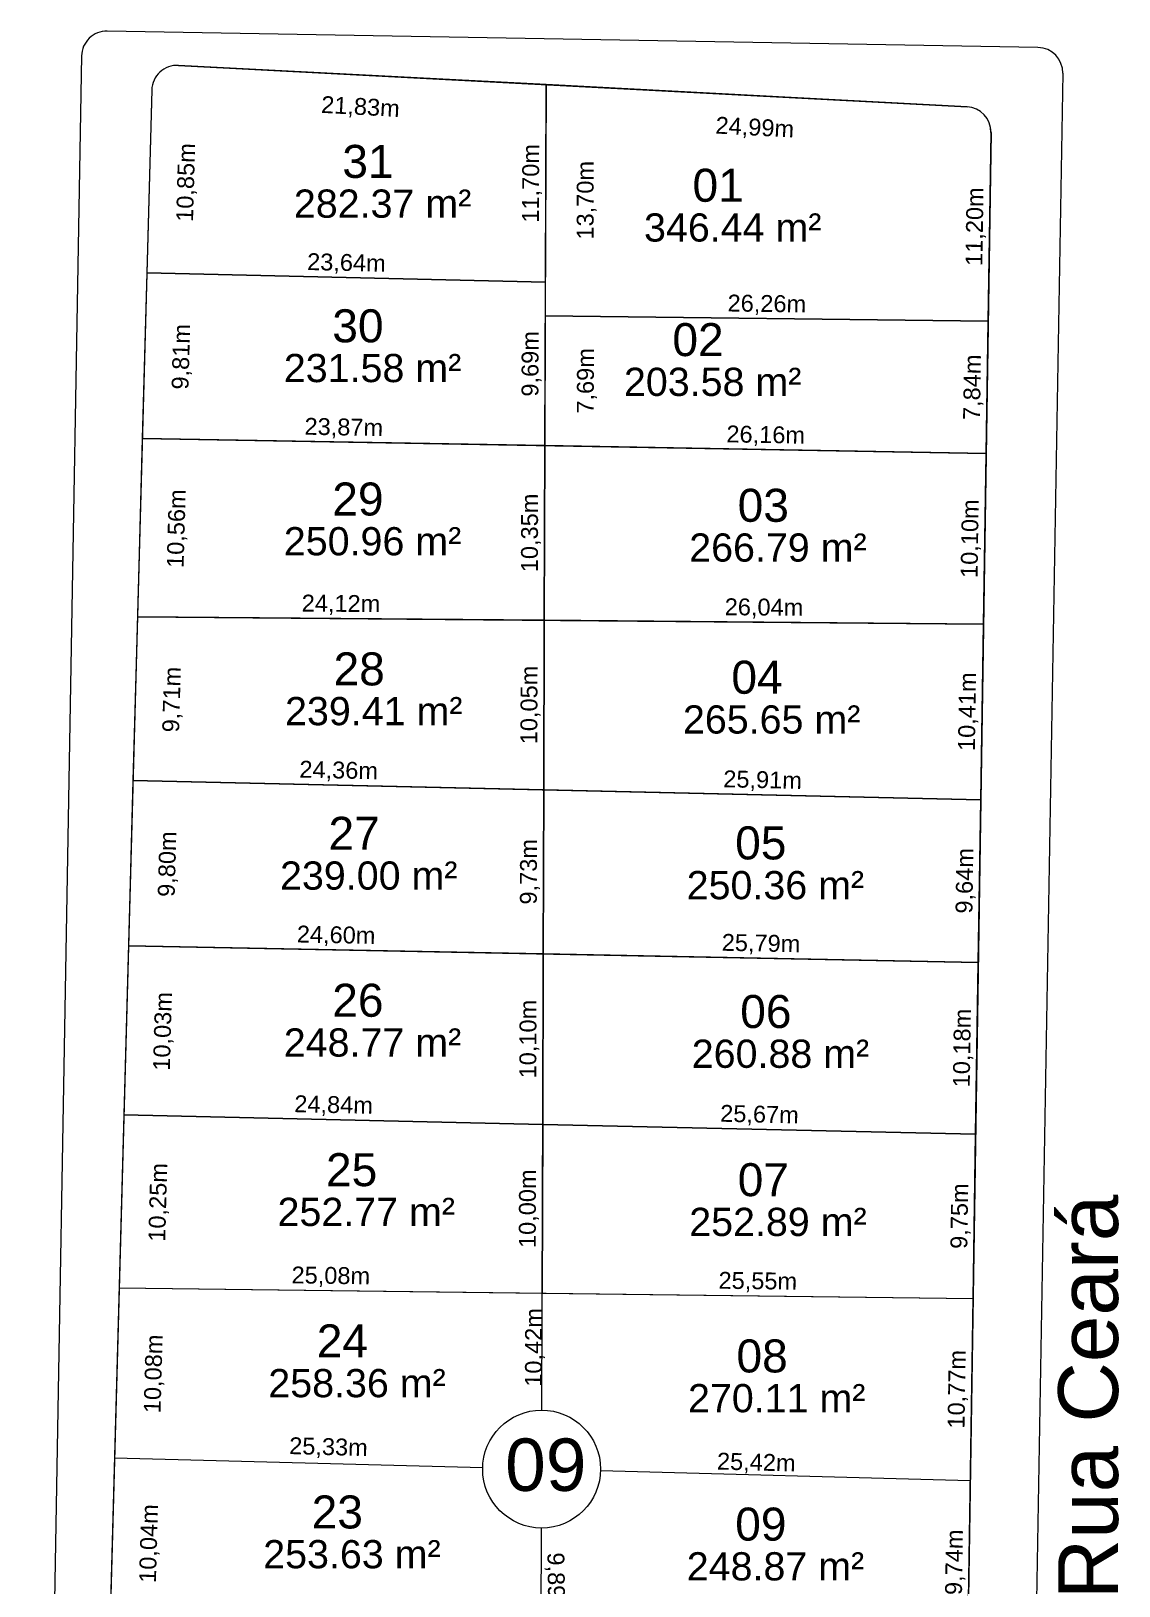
# Model space of a CAD drawing. Header units: metres. Extents: x 3808 to 8215, y 2374 to 6187.
# Drawn here: x 5277.3 to 5341.8, y 4499.9 to 4592.1 of the extents above; entities that cross this region are included whole.
import ezdxf

# ---------------------------------------------------------------- set-up
doc = ezdxf.new("R2010")
doc.units = ezdxf.units.M
for name, color, linetype in [('Areas Lotes', 1, 'Continuous'), ('Calçada', 8, 'Continuous'), ('COTAS', 7, 'Continuous'), ('Lote', 7, 'Continuous'), ('Nome das Ruas', 7, 'Continuous'), ('Nº Lote', 7, 'Continuous'), ('Nº. quadra', 7, 'Continuous'), ('quadras', 7, 'Continuous')]:
    doc.layers.add(name, color=color, linetype=linetype)
doc.styles.add('Arial', font='arial.ttf')
doc.dimstyles.new('Copy(2) of ISO-25', dxfattribs={"dimtxt": 1, "dimasz": 2.5, "dimexe": 1.25, "dimexo": 0.625, "dimgap": 0.2, "dimtad": 1, "dimtoh": 1, "dimlfac": 1, "dimzin": 1, "dimtxsty": 'Arial', "dimblk": 'NONE', "dimcen": 0, "dimse1": 1, "dimse2": 1, "dimsd1": 1, "dimsd2": 1, "dimclrt": 256, "dimaunit": 1, "dimadec": 3, "dimazin": 0, "dimtfac": 1, "dimtmove": 0, "dimatfit": 3, "dimldrblk": 'NONE', "dimfxl": 1, "dimtolj": 1, "dimtzin": 0, "dimarcsym": 0})

# ---------------------------------------------------------------- blocks, each defined once
blk = doc.blocks.new('*D6489')
at = {"layer": 'Defpoints', "color": 0, "linetype": 'Continuous', "transparency": 16777216}
for p in [(5306.792, 4506.839), (5307.566, 4506.852), (5307.534, 4496.961)]:
    blk.add_point(p, dxfattribs=at)
at = {"layer": 'COTAS', "linetype": 'Continuous', "lineweight": 5, "transparency": 16777216, "insert": (5308.345, 4499.969), "char_height": 1, "attachment_point": 5, "rotation": 270.92215, "style": 'Arial'}
blk.add_mtext('\\A1;9,89m', dxfattribs=at)
blk = doc.blocks.new('_None')
blk = doc.blocks.new('*D6490')
at = {"layer": 'Defpoints', "color": 0, "linetype": 'Continuous', "transparency": 16777216}
for p in [(5307.599, 4517.276), (5307.566, 4506.852), (5307.955, 4506.851)]:
    blk.add_point(p, dxfattribs=at)
at = {"layer": 'COTAS', "linetype": 'Continuous', "lineweight": 5, "transparency": 16777216, "insert": (5307.177, 4514.058), "char_height": 1, "attachment_point": 5, "rotation": 89.81848, "style": 'Arial'}
blk.add_mtext('\\A1;10,42m', dxfattribs=at)
blk = doc.blocks.new('*D6491')
at = {"layer": 'Defpoints', "color": 0, "linetype": 'Continuous', "transparency": 16777216}
for p in [(5307.63, 4527.279), (5307.63, 4527.279), (5307.599, 4517.276)]:
    blk.add_point(p, dxfattribs=at)
at = {"layer": 'COTAS', "linetype": 'Continuous', "lineweight": 5, "transparency": 16777216, "insert": (5306.814, 4522.28), "char_height": 1, "attachment_point": 5, "rotation": 89.81848, "style": 'Arial'}
blk.add_mtext('\\A1;10,00m', dxfattribs=at)
blk = doc.blocks.new('*D6492')
at = {"layer": 'Defpoints', "color": 0, "linetype": 'Continuous', "transparency": 16777216}
for p in [(5307.662, 4537.381), (5307.662, 4537.381), (5307.63, 4527.279)]:
    blk.add_point(p, dxfattribs=at)
at = {"layer": 'COTAS', "linetype": 'Continuous', "lineweight": 5, "transparency": 16777216, "insert": (5306.846, 4532.332), "char_height": 1, "attachment_point": 5, "rotation": 89.81848, "style": 'Arial'}
blk.add_mtext('\\A1;10,10m', dxfattribs=at)
blk = doc.blocks.new('*D6493')
at = {"layer": 'Defpoints', "color": 0, "linetype": 'Continuous', "transparency": 16777216}
for p in [(5307.693, 4547.106), (5307.693, 4547.106), (5307.662, 4537.381)]:
    blk.add_point(p, dxfattribs=at)
at = {"layer": 'COTAS', "linetype": 'Continuous', "lineweight": 5, "transparency": 16777216, "insert": (5306.877, 4542.246), "char_height": 1, "attachment_point": 5, "rotation": 89.81848, "style": 'Arial'}
blk.add_mtext('\\A1;9,73m', dxfattribs=at)
blk = doc.blocks.new('*D6494')
at = {"layer": 'Defpoints', "color": 0, "linetype": 'Continuous', "transparency": 16777216}
for p in [(5307.725, 4557.153), (5307.725, 4557.153), (5307.693, 4547.106)]:
    blk.add_point(p, dxfattribs=at)
at = {"layer": 'COTAS', "linetype": 'Continuous', "lineweight": 5, "transparency": 16777216, "insert": (5306.908, 4552.132), "char_height": 1, "attachment_point": 5, "rotation": 89.81848, "style": 'Arial'}
blk.add_mtext('\\A1;10,05m', dxfattribs=at)
blk = doc.blocks.new('*D6495')
at = {"layer": 'Defpoints', "color": 0, "linetype": 'Continuous', "transparency": 16777216}
for p in [(5307.758, 4567.498), (5307.758, 4567.498), (5307.725, 4557.153)]:
    blk.add_point(p, dxfattribs=at)
at = {"layer": 'COTAS', "linetype": 'Continuous', "lineweight": 5, "transparency": 16777216, "insert": (5306.941, 4562.328), "char_height": 1, "attachment_point": 5, "rotation": 89.81848, "style": 'Arial'}
blk.add_mtext('\\A1;10,35m', dxfattribs=at)
blk = doc.blocks.new('*D6496')
at = {"layer": 'Defpoints', "color": 0, "linetype": 'Continuous', "transparency": 16777216}
for p in [(5307.789, 4577.191), (5307.789, 4577.191), (5307.758, 4567.498)]:
    blk.add_point(p, dxfattribs=at)
at = {"layer": 'COTAS', "linetype": 'Continuous', "lineweight": 5, "transparency": 16777216, "insert": (5306.972, 4572.347), "char_height": 1, "attachment_point": 5, "rotation": 89.81848, "style": 'Arial'}
blk.add_mtext('\\A1;9,69m', dxfattribs=at)
blk = doc.blocks.new('*D6497')
at = {"layer": 'Defpoints', "color": 0, "linetype": 'Continuous', "transparency": 16777216}
for p in [(5307.826, 4588.891), (5307.826, 4588.891), (5307.789, 4577.191)]:
    blk.add_point(p, dxfattribs=at)
at = {"layer": 'COTAS', "linetype": 'Continuous', "lineweight": 5, "transparency": 16777216, "insert": (5307.006, 4583.044), "char_height": 1, "attachment_point": 5, "rotation": 89.81848, "style": 'Arial'}
blk.add_mtext('\\A1;11,70m', dxfattribs=at)
blk = doc.blocks.new('*D6498')
at = {"layer": 'Defpoints', "color": 0, "linetype": 'Continuous', "transparency": 16777216}
for p in [(5307.782, 4575.191), (5307.758, 4567.498), (5311.041, 4567.488)]:
    blk.add_point(p, dxfattribs=at)
at = {"layer": 'COTAS', "linetype": 'Continuous', "lineweight": 5, "transparency": 16777216, "insert": (5310.253, 4571.337), "char_height": 1, "attachment_point": 5, "rotation": 89.81848, "style": 'Arial'}
blk.add_mtext('\\A1;7,69m', dxfattribs=at)
blk = doc.blocks.new('*D6499')
at = {"layer": 'Defpoints', "color": 0, "linetype": 'Continuous', "transparency": 16777216}
for p in [(5307.782, 4588.893), (5311.041, 4588.893), (5307.782, 4575.191)]:
    blk.add_point(p, dxfattribs=at)
at = {"layer": 'COTAS', "linetype": 'Continuous', "lineweight": 5, "transparency": 16777216, "insert": (5310.24, 4582.042), "char_height": 1, "attachment_point": 5, "rotation": 90, "style": 'Arial'}
blk.add_mtext('\\A1;13,70m', dxfattribs=at)
blk = doc.blocks.new('*D6505')
at = {"layer": 'Defpoints', "color": 0, "linetype": 'Continuous', "transparency": 16777216}
for p in [(5282.241, 4507.518), (5285.289, 4507.435), (5281.968, 4497.48)]:
    blk.add_point(p, dxfattribs=at)
at = {"layer": 'COTAS', "linetype": 'Continuous', "lineweight": 5, "transparency": 16777216, "insert": (5284.352, 4502.438), "char_height": 1, "attachment_point": 5, "rotation": 88.4374, "style": 'Arial'}
blk.add_mtext('\\A1;10,04m', dxfattribs=at)
blk = doc.blocks.new('*D6506')
at = {"layer": 'Defpoints', "color": 0, "linetype": 'Continuous', "transparency": 16777216}
for p in [(5282.516, 4517.591), (5285.564, 4517.507), (5282.241, 4507.518)]:
    blk.add_point(p, dxfattribs=at)
at = {"layer": 'COTAS', "linetype": 'Continuous', "lineweight": 5, "transparency": 16777216, "insert": (5284.626, 4512.493), "char_height": 1, "attachment_point": 5, "rotation": 88.4374, "style": 'Arial'}
blk.add_mtext('\\A1;10,08m', dxfattribs=at)
blk = doc.blocks.new('*D6507')
at = {"layer": 'Defpoints', "color": 0, "linetype": 'Continuous', "transparency": 16777216}
for p in [(5282.796, 4527.837), (5285.843, 4527.754), (5282.516, 4517.591)]:
    blk.add_point(p, dxfattribs=at)
at = {"layer": 'COTAS', "linetype": 'Continuous', "lineweight": 5, "transparency": 16777216, "insert": (5284.903, 4522.653), "char_height": 1, "attachment_point": 5, "rotation": 88.4374, "style": 'Arial'}
blk.add_mtext('\\A1;10,25m', dxfattribs=at)
blk = doc.blocks.new('*D6508')
at = {"layer": 'Defpoints', "color": 0, "linetype": 'Continuous', "transparency": 16777216}
for p in [(5283.069, 4537.861), (5286.117, 4537.778), (5282.796, 4527.837)]:
    blk.add_point(p, dxfattribs=at)
at = {"layer": 'COTAS', "linetype": 'Continuous', "lineweight": 5, "transparency": 16777216, "insert": (5285.179, 4532.788), "char_height": 1, "attachment_point": 5, "rotation": 88.4374, "style": 'Arial'}
blk.add_mtext('\\A1;10,03m', dxfattribs=at)
blk = doc.blocks.new('*D6509')
at = {"layer": 'Defpoints', "color": 0, "linetype": 'Continuous', "transparency": 16777216}
for p in [(5283.337, 4547.66), (5286.384, 4547.576), (5283.069, 4537.861)]:
    blk.add_point(p, dxfattribs=at)
at = {"layer": 'COTAS', "linetype": 'Continuous', "lineweight": 5, "transparency": 16777216, "insert": (5285.45, 4542.699), "char_height": 1, "attachment_point": 5, "rotation": 88.4374, "style": 'Arial'}
blk.add_mtext('\\A1;9,80m', dxfattribs=at)
blk = doc.blocks.new('*D6510')
at = {"layer": 'Defpoints', "color": 0, "linetype": 'Continuous', "transparency": 16777216}
for p in [(5283.601, 4557.362), (5286.649, 4557.279), (5283.337, 4547.66)]:
    blk.add_point(p, dxfattribs=at)
at = {"layer": 'COTAS', "linetype": 'Continuous', "lineweight": 5, "transparency": 16777216, "insert": (5285.716, 4552.45), "char_height": 1, "attachment_point": 5, "rotation": 88.4374, "style": 'Arial'}
blk.add_mtext('\\A1;9,71m', dxfattribs=at)
blk = doc.blocks.new('*D6511')
at = {"layer": 'Defpoints', "color": 0, "linetype": 'Continuous', "transparency": 16777216}
for p in [(5283.601, 4567.929), (5286.937, 4567.838), (5283.601, 4557.362)]:
    blk.add_point(p, dxfattribs=at)
at = {"layer": 'COTAS', "linetype": 'Continuous', "lineweight": 5, "transparency": 16777216, "insert": (5285.992, 4562.581), "char_height": 1, "attachment_point": 5, "rotation": 88.4374, "style": 'Arial'}
blk.add_mtext('\\A1;10,56m', dxfattribs=at)
blk = doc.blocks.new('*D6512')
at = {"layer": 'Defpoints', "color": 0, "linetype": 'Continuous', "transparency": 16777216}
for p in [(5284.157, 4577.732), (5287.204, 4577.649), (5283.601, 4567.929)]:
    blk.add_point(p, dxfattribs=at)
at = {"layer": 'COTAS', "linetype": 'Continuous', "lineweight": 5, "transparency": 16777216, "insert": (5286.27, 4572.765), "char_height": 1, "attachment_point": 5, "rotation": 88.4374, "style": 'Arial'}
blk.add_mtext('\\A1;9,81m', dxfattribs=at)
blk = doc.blocks.new('*D6513')
at = {"layer": 'Defpoints', "color": 0, "linetype": 'Continuous', "transparency": 16777216}
for p in [(5284.453, 4588.575), (5287.5, 4588.491), (5284.157, 4577.732)]:
    blk.add_point(p, dxfattribs=at)
at = {"layer": 'COTAS', "linetype": 'Continuous', "lineweight": 5, "transparency": 16777216, "insert": (5286.552, 4583.092), "char_height": 1, "attachment_point": 5, "rotation": 88.4374, "style": 'Arial'}
blk.add_mtext('\\A1;10,85m', dxfattribs=at)
blk = doc.blocks.new('*D6514')
at = {"layer": 'Defpoints', "color": 0, "linetype": 'Continuous', "transparency": 16777216}
for p in [(5286.03, 4590.032), (5307.826, 4588.847), (5307.677, 4586.113)]:
    blk.add_point(p, dxfattribs=at)
at = {"layer": 'COTAS', "linetype": 'Continuous', "lineweight": 5, "transparency": 16777216, "insert": (5296.823, 4587.505), "char_height": 1, "attachment_point": 5, "rotation": 356.88928, "style": 'Arial'}
blk.add_mtext('\\A1;21,83m', dxfattribs=at)
blk = doc.blocks.new('*D6515')
at = {"layer": 'Defpoints', "color": 0, "linetype": 'Continuous', "transparency": 16777216}
for p in [(5307.826, 4588.891), (5332.786, 4587.585), (5332.642, 4584.83)]:
    blk.add_point(p, dxfattribs=at)
at = {"layer": 'COTAS', "linetype": 'Continuous', "lineweight": 5, "transparency": 16777216, "insert": (5320.204, 4586.282), "char_height": 1, "attachment_point": 5, "rotation": 357.00448, "style": 'Arial'}
blk.add_mtext('\\A1;24,99m', dxfattribs=at)
blk = doc.blocks.new('*D6516')
at = {"layer": 'Defpoints', "color": 0, "linetype": 'Continuous', "transparency": 16777216}
for p in [(5334.208, 4586.064), (5334.036, 4574.867), (5334.036, 4574.867)]:
    blk.add_point(p, dxfattribs=at)
at = {"layer": 'COTAS', "linetype": 'Continuous', "lineweight": 5, "transparency": 16777216, "insert": (5333.321, 4580.478), "char_height": 1, "attachment_point": 5, "rotation": 89.12055, "style": 'Arial'}
blk.add_mtext('\\A1;11,20m', dxfattribs=at)
blk = doc.blocks.new('*D6517')
at = {"layer": 'Defpoints', "color": 0, "linetype": 'Continuous', "transparency": 16777216}
for p in [(5334.036, 4574.867), (5333.915, 4567.025), (5333.915, 4567.025)]:
    blk.add_point(p, dxfattribs=at)
at = {"layer": 'COTAS', "linetype": 'Continuous', "lineweight": 5, "transparency": 16777216, "insert": (5333.175, 4570.958), "char_height": 1, "attachment_point": 5, "rotation": 89.12055, "style": 'Arial'}
blk.add_mtext('\\A1;7,84m', dxfattribs=at)
blk = doc.blocks.new('*D6518')
at = {"layer": 'Defpoints', "color": 0, "linetype": 'Continuous', "transparency": 16777216}
for p in [(5333.915, 4567.025), (5333.76, 4556.926), (5333.76, 4556.926)]:
    blk.add_point(p, dxfattribs=at)
at = {"layer": 'COTAS', "linetype": 'Continuous', "lineweight": 5, "transparency": 16777216, "insert": (5333.037, 4561.988), "char_height": 1, "attachment_point": 5, "rotation": 89.12055, "style": 'Arial'}
blk.add_mtext('\\A1;10,10m', dxfattribs=at)
blk = doc.blocks.new('*D6519')
at = {"layer": 'Defpoints', "color": 0, "linetype": 'Continuous', "transparency": 16777216}
for p in [(5333.76, 4556.926), (5333.601, 4546.518), (5333.601, 4546.518)]:
    blk.add_point(p, dxfattribs=at)
at = {"layer": 'COTAS', "linetype": 'Continuous', "lineweight": 5, "transparency": 16777216, "insert": (5332.88, 4551.734), "char_height": 1, "attachment_point": 5, "rotation": 89.12055, "style": 'Arial'}
blk.add_mtext('\\A1;10,41m', dxfattribs=at)
blk = doc.blocks.new('*D6520')
at = {"layer": 'Defpoints', "color": 0, "linetype": 'Continuous', "transparency": 16777216}
for p in [(5333.601, 4546.518), (5333.453, 4536.878), (5333.601, 4536.876)]:
    blk.add_point(p, dxfattribs=at)
at = {"layer": 'COTAS', "linetype": 'Continuous', "lineweight": 5, "transparency": 16777216, "insert": (5332.726, 4541.71), "char_height": 1, "attachment_point": 5, "rotation": 89.12055, "style": 'Arial'}
blk.add_mtext('\\A1;9,64m', dxfattribs=at)
blk = doc.blocks.new('*D6521')
at = {"layer": 'Defpoints', "color": 0, "linetype": 'Continuous', "transparency": 16777216}
for p in [(5333.601, 4536.876), (5333.296, 4526.702), (5333.296, 4526.702)]:
    blk.add_point(p, dxfattribs=at)
at = {"layer": 'COTAS', "linetype": 'Continuous', "lineweight": 5, "transparency": 16777216, "insert": (5332.574, 4531.802), "char_height": 1, "attachment_point": 5, "rotation": 89.12055, "style": 'Arial'}
blk.add_mtext('\\A1;10,18m', dxfattribs=at)
blk = doc.blocks.new('*D6522')
at = {"layer": 'Defpoints', "color": 0, "linetype": 'Continuous', "transparency": 16777216}
for p in [(5333.296, 4526.702), (5333.147, 4516.955), (5333.147, 4516.955)]:
    blk.add_point(p, dxfattribs=at)
at = {"layer": 'COTAS', "linetype": 'Continuous', "lineweight": 5, "transparency": 16777216, "insert": (5332.421, 4521.841), "char_height": 1, "attachment_point": 5, "rotation": 89.12055, "style": 'Arial'}
blk.add_mtext('\\A1;9,75m', dxfattribs=at)
blk = doc.blocks.new('*D6523')
at = {"layer": 'Defpoints', "color": 0, "linetype": 'Continuous', "transparency": 16777216}
for p in [(5333.147, 4516.955), (5332.981, 4506.183), (5332.981, 4506.183)]:
    blk.add_point(p, dxfattribs=at)
at = {"layer": 'COTAS', "linetype": 'Continuous', "lineweight": 5, "transparency": 16777216, "insert": (5332.263, 4511.581), "char_height": 1, "attachment_point": 5, "rotation": 89.12055, "style": 'Arial'}
blk.add_mtext('\\A1;10,77m', dxfattribs=at)
blk = doc.blocks.new('*D6524')
at = {"layer": 'Defpoints', "color": 0, "linetype": 'Continuous', "transparency": 16777216}
for p in [(5332.981, 4506.183), (5332.832, 4496.448), (5332.832, 4496.448)]:
    blk.add_point(p, dxfattribs=at)
at = {"layer": 'COTAS', "linetype": 'Continuous', "lineweight": 5, "transparency": 16777216, "insert": (5332.106, 4501.328), "char_height": 1, "attachment_point": 5, "rotation": 89.12055, "style": 'Arial'}
blk.add_mtext('\\A1;9,74m', dxfattribs=at)
blk = doc.blocks.new('*D6535')
at = {"layer": 'Defpoints', "color": 0, "linetype": 'Continuous', "transparency": 16777216}
for p in [(5282.241, 4507.518), (5307.566, 4506.852), (5307.568, 4506.953)]:
    blk.add_point(p, dxfattribs=at)
at = {"layer": 'COTAS', "linetype": 'Continuous', "lineweight": 5, "transparency": 16777216, "insert": (5294.927, 4508.087), "char_height": 1, "attachment_point": 5, "rotation": 358.49204, "style": 'Arial'}
blk.add_mtext('\\A1;25,33m', dxfattribs=at)
blk = doc.blocks.new('*D6536')
at = {"layer": 'Defpoints', "color": 0, "linetype": 'Continuous', "transparency": 16777216}
for p in [(5282.516, 4517.591), (5282.516, 4517.591), (5307.599, 4517.276)]:
    blk.add_point(p, dxfattribs=at)
at = {"layer": 'COTAS', "linetype": 'Continuous', "lineweight": 5, "transparency": 16777216, "insert": (5295.068, 4518.234), "char_height": 1, "attachment_point": 5, "rotation": 359.28118, "style": 'Arial'}
blk.add_mtext('\\A1;25,08m', dxfattribs=at)
blk = doc.blocks.new('*D6537')
at = {"layer": 'Defpoints', "color": 0, "linetype": 'Continuous', "transparency": 16777216}
for p in [(5282.796, 4527.837), (5282.796, 4527.837), (5307.63, 4527.279)]:
    blk.add_point(p, dxfattribs=at)
at = {"layer": 'COTAS', "linetype": 'Continuous', "lineweight": 5, "transparency": 16777216, "insert": (5295.231, 4528.359), "char_height": 1, "attachment_point": 5, "rotation": 358.71146, "style": 'Arial'}
blk.add_mtext('\\A1;24,84m', dxfattribs=at)
blk = doc.blocks.new('*D6538')
at = {"layer": 'Defpoints', "color": 0, "linetype": 'Continuous', "transparency": 16777216}
for p in [(5283.069, 4537.861), (5307.662, 4537.381), (5307.662, 4537.381)]:
    blk.add_point(p, dxfattribs=at)
at = {"layer": 'COTAS', "linetype": 'Continuous', "lineweight": 5, "transparency": 16777216, "insert": (5295.382, 4538.422), "char_height": 1, "attachment_point": 5, "rotation": 358.87968, "style": 'Arial'}
blk.add_mtext('\\A1;24,60m', dxfattribs=at)
blk = doc.blocks.new('*D6539')
at = {"layer": 'Defpoints', "color": 0, "linetype": 'Continuous', "transparency": 16777216}
for p in [(5283.337, 4547.66), (5283.337, 4547.66), (5307.693, 4547.106)]:
    blk.add_point(p, dxfattribs=at)
at = {"layer": 'COTAS', "linetype": 'Continuous', "lineweight": 5, "transparency": 16777216, "insert": (5295.533, 4548.184), "char_height": 1, "attachment_point": 5, "rotation": 358.69881, "style": 'Arial'}
blk.add_mtext('\\A1;24,36m', dxfattribs=at)
blk = doc.blocks.new('*D6540')
at = {"layer": 'Defpoints', "color": 0, "linetype": 'Continuous', "transparency": 16777216}
for p in [(5283.601, 4557.362), (5307.725, 4557.153), (5307.725, 4557.153)]:
    blk.add_point(p, dxfattribs=at)
at = {"layer": 'COTAS', "linetype": 'Continuous', "lineweight": 5, "transparency": 16777216, "insert": (5295.67, 4558.058), "char_height": 1, "attachment_point": 5, "rotation": 359.50221, "style": 'Arial'}
blk.add_mtext('\\A1;24,12m', dxfattribs=at)
blk = doc.blocks.new('*D6541')
at = {"layer": 'Defpoints', "color": 0, "linetype": 'Continuous', "transparency": 16777216}
for p in [(5283.889, 4567.929), (5283.889, 4567.929), (5307.758, 4567.498)]:
    blk.add_point(p, dxfattribs=at)
at = {"layer": 'COTAS', "linetype": 'Continuous', "lineweight": 5, "transparency": 16777216, "insert": (5295.838, 4568.514), "char_height": 1, "attachment_point": 5, "rotation": 358.96447, "style": 'Arial'}
blk.add_mtext('\\A1;23,87m', dxfattribs=at)
blk = doc.blocks.new('*D6542')
at = {"layer": 'Defpoints', "color": 0, "linetype": 'Continuous', "transparency": 16777216}
for p in [(5284.157, 4577.732), (5284.157, 4577.732), (5307.789, 4577.191)]:
    blk.add_point(p, dxfattribs=at)
at = {"layer": 'COTAS', "linetype": 'Continuous', "lineweight": 5, "transparency": 16777216, "insert": (5295.991, 4578.262), "char_height": 1, "attachment_point": 5, "rotation": 358.68972, "style": 'Arial'}
blk.add_mtext('\\A1;23,64m', dxfattribs=at)
blk = doc.blocks.new('*D6543')
at = {"layer": 'Defpoints', "color": 0, "linetype": 'Continuous', "transparency": 16777216}
for p in [(5307.782, 4575.191), (5307.782, 4575.191), (5334.036, 4574.867)]:
    blk.add_point(p, dxfattribs=at)
at = {"layer": 'COTAS', "linetype": 'Continuous', "lineweight": 5, "transparency": 16777216, "insert": (5320.919, 4575.83), "char_height": 1, "attachment_point": 5, "rotation": 359.29285, "style": 'Arial'}
blk.add_mtext('\\A1;26,26m', dxfattribs=at)
blk = doc.blocks.new('*D6544')
at = {"layer": 'Defpoints', "color": 0, "linetype": 'Continuous', "transparency": 16777216}
for p in [(5307.758, 4567.498), (5307.758, 4567.498), (5333.915, 4567.025)]:
    blk.add_point(p, dxfattribs=at)
at = {"layer": 'COTAS', "linetype": 'Continuous', "lineweight": 5, "transparency": 16777216, "insert": (5320.851, 4568.062), "char_height": 1, "attachment_point": 5, "rotation": 358.96447, "style": 'Arial'}
blk.add_mtext('\\A1;26,16m', dxfattribs=at)
blk = doc.blocks.new('*D6545')
at = {"layer": 'Defpoints', "color": 0, "linetype": 'Continuous', "transparency": 16777216}
for p in [(5307.725, 4557.153), (5333.76, 4556.926), (5333.76, 4556.926)]:
    blk.add_point(p, dxfattribs=at)
at = {"layer": 'COTAS', "linetype": 'Continuous', "lineweight": 5, "transparency": 16777216, "insert": (5320.75, 4557.84), "char_height": 1, "attachment_point": 5, "rotation": 359.50221, "style": 'Arial'}
blk.add_mtext('\\A1;26,04m', dxfattribs=at)
blk = doc.blocks.new('*D6546')
at = {"layer": 'Defpoints', "color": 0, "linetype": 'Continuous', "transparency": 16777216}
for p in [(5307.693, 4547.106), (5333.601, 4546.518), (5333.601, 4546.518)]:
    blk.add_point(p, dxfattribs=at)
at = {"layer": 'COTAS', "linetype": 'Continuous', "lineweight": 5, "transparency": 16777216, "insert": (5320.665, 4547.613), "char_height": 1, "attachment_point": 5, "rotation": 358.69881, "style": 'Arial'}
blk.add_mtext('\\A1;25,91m', dxfattribs=at)
blk = doc.blocks.new('*D6547')
at = {"layer": 'Defpoints', "color": 0, "linetype": 'Continuous', "transparency": 16777216}
for p in [(5307.662, 4537.381), (5333.453, 4536.876), (5333.453, 4536.876)]:
    blk.add_point(p, dxfattribs=at)
at = {"layer": 'COTAS', "linetype": 'Continuous', "lineweight": 5, "transparency": 16777216, "insert": (5320.573, 4537.929), "char_height": 1, "attachment_point": 5, "rotation": 358.87968, "style": 'Arial'}
blk.add_mtext('\\A1;25,79m', dxfattribs=at)
blk = doc.blocks.new('*D6548')
at = {"layer": 'Defpoints', "color": 0, "linetype": 'Continuous', "transparency": 16777216}
for p in [(5307.63, 4527.279), (5333.296, 4526.702), (5333.296, 4526.702)]:
    blk.add_point(p, dxfattribs=at)
at = {"layer": 'COTAS', "linetype": 'Continuous', "lineweight": 5, "transparency": 16777216, "insert": (5320.481, 4527.791), "char_height": 1, "attachment_point": 5, "rotation": 358.71146, "style": 'Arial'}
blk.add_mtext('\\A1;25,67m', dxfattribs=at)
blk = doc.blocks.new('*D6549')
at = {"layer": 'Defpoints', "color": 0, "linetype": 'Continuous', "transparency": 16777216}
for p in [(5307.599, 4517.276), (5333.147, 4516.955), (5333.147, 4516.955)]:
    blk.add_point(p, dxfattribs=at)
at = {"layer": 'COTAS', "linetype": 'Continuous', "lineweight": 5, "transparency": 16777216, "insert": (5320.383, 4517.917), "char_height": 1, "attachment_point": 5, "rotation": 359.28118, "style": 'Arial'}
blk.add_mtext('\\A1;25,55m', dxfattribs=at)
blk = doc.blocks.new('*D6550')
at = {"layer": 'Defpoints', "color": 0, "linetype": 'Continuous', "transparency": 16777216}
for p in [(5307.562, 4506.706), (5307.566, 4506.852), (5332.981, 4506.183)]:
    blk.add_point(p, dxfattribs=at)
at = {"layer": 'COTAS', "linetype": 'Continuous', "lineweight": 5, "transparency": 16777216, "insert": (5320.291, 4507.172), "char_height": 1, "attachment_point": 5, "rotation": 358.49204, "style": 'Arial'}
blk.add_mtext('\\A1;25,42m', dxfattribs=at)

msp = doc.modelspace()

# ---------------------------------------------------------------- linework, layer by layer
at = {"layer": 'Calçada', "linetype": 'Continuous', "lineweight": 5}
for p, q in [((5336.992, 4591.093), (5281.814, 4592.065)), ((5280.288, 4590.591), (5277.296, 4419.91)), ((5338.466, 4589.568), (5335.527, 4418.892))]:
    msp.add_line(p, q, dxfattribs=at)
for centre, start, end in [((5281.787, 4590.565), 88.99138, 178.9959), ((5336.966, 4589.594), 359.01349, 88.99138)]:
    msp.add_arc(centre, 1.5, start, end, dxfattribs=at)
at = {"layer": 'Lote', "lineweight": 5}
for p, q in [((5307.577, 4510.347), (5307.826, 4588.847)), ((5307.789, 4577.191), (5284.157, 4577.732)), ((5307.782, 4575.191), (5334.036, 4574.867)), ((5283.889, 4567.929), (5333.915, 4567.025)), ((5283.601, 4557.362), (5333.76, 4556.926)), ((5283.337, 4547.66), (5333.601, 4546.518)), ((5283.069, 4537.861), (5333.453, 4536.876)), ((5282.796, 4527.837), (5333.296, 4526.702)), ((5282.516, 4517.591), (5333.147, 4516.955)), ((5282.241, 4507.518), (5304.071, 4506.944)), ((5311.06, 4506.76), (5332.981, 4506.183)), ((5307.438, 4466.668), (5307.555, 4503.356))]:
    msp.add_line(p, q, dxfattribs=at)
at = {"layer": 'Lote', "linetype": 'Continuous', "lineweight": 5, "flags": 128}
for points in [[(5307.826, 4588.891), (5286.03, 4590.032, 0.421558), (5284.453, 4588.575), (5284.157, 4577.732), (5307.789, 4577.191)], [(5334.036, 4574.867), (5334.208, 4586.064, 0.403437), (5332.786, 4587.585), (5307.826, 4588.891), (5307.782, 4575.191)]]:
    msp.add_lwpolyline(points, format="xyb", close=True, dxfattribs=at)
for points in [[(5284.157, 4577.732), (5283.889, 4567.929), (5307.758, 4567.498), (5307.789, 4577.191)], [(5307.782, 4575.191), (5307.758, 4567.498), (5333.915, 4567.025), (5334.036, 4574.867)], [(5283.889, 4567.929), (5283.601, 4557.362), (5307.725, 4557.153), (5307.758, 4567.498)], [(5307.758, 4567.498), (5307.725, 4557.153), (5333.76, 4556.926), (5333.915, 4567.025)], [(5307.693, 4547.106), (5307.725, 4557.153), (5283.601, 4557.362), (5283.337, 4547.66)], [(5333.601, 4546.518), (5333.76, 4556.926), (5307.725, 4557.153), (5307.693, 4547.106)], [(5283.337, 4547.66), (5283.069, 4537.861), (5307.662, 4537.381), (5307.693, 4547.106)], [(5333.453, 4536.876), (5333.601, 4546.518), (5307.693, 4547.106), (5307.662, 4537.381)], [(5307.63, 4527.279), (5307.662, 4537.381), (5283.069, 4537.861), (5282.796, 4527.837)], [(5333.296, 4526.702), (5333.453, 4536.876), (5307.662, 4537.381), (5307.63, 4527.279)], [(5307.599, 4517.276), (5307.63, 4527.279), (5282.796, 4527.837), (5282.516, 4517.591)], [(5333.147, 4516.955), (5333.296, 4526.702), (5307.63, 4527.279), (5307.599, 4517.276)]]:
    msp.add_lwpolyline(points, close=True, dxfattribs=at)
at = {"layer": 'Nº. quadra', "lineweight": 5}
msp.add_circle((5307.566, 4506.852), 3.496, dxfattribs=at)
at = {"layer": 'quadras', "lineweight": 5}
for p, q in [((5286.03, 4590.032), (5332.786, 4587.585)), ((5284.453, 4588.575), (5279.937, 4423.038)), ((5334.208, 4586.064), (5331.694, 4422.332))]:
    msp.add_line(p, q, dxfattribs=at)
at = {"layer": 'quadras', "linetype": 'Continuous', "lineweight": 5, "flags": 128}
msp.add_lwpolyline([(5279.937, 4423.038, 0.418351), (5281.417, 4421.497), (5330.175, 4420.855, 0.413574), (5331.694, 4422.332), (5334.208, 4586.064, 0.403437), (5332.786, 4587.585), (5286.03, 4590.032, 0.421558), (5284.453, 4588.575)], format="xyb", close=True, dxfattribs=at)
at = {"layer": 'quadras', "lineweight": 5}
for centre, start, end in [((5285.952, 4588.534), 87.00448, 178.4374), ((5332.708, 4586.087), 359.12055, 87.00448)]:
    msp.add_arc(centre, 1.5, start, end, dxfattribs=at)

# ---------------------------------------------------------------- texts
at = {"layer": 'Areas Lotes', "lineweight": 5, "style": 'Arial'}
for s, p in [('282.37 m²', (5292.876, 4581.005)), ('346.44 m²', (5313.636, 4579.592)), ('231.58 m²', (5292.281, 4571.262)), ('203.58 m²', (5312.446, 4570.444)), ('250.96 m²', (5292.281, 4560.998)), ('266.79 m²', (5316.315, 4560.626)), ('239.41 m²', (5292.354, 4550.931)), ('265.65 m²', (5315.943, 4550.437)), ('239.00 m²', (5292.056, 4541.187)), ('250.36 m²', (5316.166, 4540.619)), ('248.77 m²', (5292.28, 4531.295)), ('260.88 m²', (5316.466, 4530.628)), ('252.77 m²', (5291.908, 4521.255)), ('252.89 m²', (5316.317, 4520.662)), ('258.36 m²', (5291.361, 4511.108)), ('270.11 m²', (5316.244, 4510.217)), ('253.63 m²', (5291.058, 4500.971)), ('248.87 m²', (5316.17, 4500.251))]:
    msp.add_text(s, height=1.6726, dxfattribs=at).set_placement(p)
at = {"layer": 'Nome das Ruas', "lineweight": 5, "style": 'Arial'}
msp.add_text('Rua Ceará', height=3.55, rotation=90, dxfattribs=at).set_placement((5341.742, 4499.131, 165.916))
at = {"layer": 'Nº Lote', "lineweight": 5, "style": 'Arial'}
for s, p in [('31', (5295.75, 4583.365, 1.36)), ('01', (5316.51, 4581.952, 1.36)), ('30', (5295.155, 4573.622, 1.36)), ('02', (5315.319, 4572.804, 1.36)), ('29', (5295.155, 4563.358, 1.36)), ('03', (5319.189, 4562.986, 1.36)), ('28', (5295.228, 4553.291, 1.36)), ('04', (5318.817, 4552.797, 1.36)), ('27', (5294.93, 4543.547, 1.36)), ('05', (5319.04, 4542.979, 1.36)), ('26', (5295.153, 4533.655, 1.36)), ('06', (5319.34, 4532.988, 1.36)), ('25', (5294.781, 4523.615, 1.36)), ('07', (5319.191, 4523.022, 1.36)), ('24', (5294.235, 4513.468, 1.36)), ('08', (5319.118, 4512.577, 1.36)), ('23', (5293.932, 4503.331, 1.36)), ('09', (5319.044, 4502.611, 1.36))]:
    msp.add_text(s, height=1.9563, dxfattribs=at).set_placement(p)
at = {"layer": 'Nº. quadra', "lineweight": 5, "style": 'Arial'}
msp.add_text('09', height=3.1039, dxfattribs=at).set_placement((5305.401, 4505.558))

# ---------------------------------------------------------------- dimensions: what is measured, and where the dimension line sits
at = {"layer": 'COTAS', "linetype": 'Continuous', "lineweight": 5}
for p1, p2, distance, picture, middle in [((5286.03, 4590.032), (5307.826, 4588.847), -2.738, '*D6514', (5296.823, 4587.505)), ((5307.782, 4575.191), (5307.782, 4588.893), -3.259, '*D6499', (5310.24, 4582.042)), ((5307.826, 4588.891), (5332.786, 4587.585), -2.759, '*D6515', (5320.204, 4586.282)), ((5334.208, 4586.064), (5334.036, 4574.867), 0, '*D6516', (5333.321, 4580.478)), ((5307.789, 4577.191), (5284.157, 4577.732), 0, '*D6542', (5295.991, 4578.262)), ((5334.036, 4574.867), (5307.782, 4575.191), 0, '*D6543', (5320.919, 4575.83)), ((5307.782, 4575.191), (5307.758, 4567.498), 3.283, '*D6498', (5310.253, 4571.337)), ((5307.758, 4567.498), (5283.889, 4567.929), 0, '*D6541', (5295.838, 4568.514)), ((5333.915, 4567.025), (5307.758, 4567.498), 0, '*D6544', (5320.851, 4568.062)), ((5283.601, 4557.362), (5307.725, 4557.153), 0, '*D6540', (5295.67, 4558.058)), ((5307.725, 4557.153), (5333.76, 4556.926), 0, '*D6545', (5320.75, 4557.84)), ((5307.693, 4547.106), (5283.337, 4547.66), 0, '*D6539', (5295.533, 4548.184)), ((5307.693, 4547.106), (5333.601, 4546.518), 0, '*D6546', (5320.665, 4547.613)), ((5283.069, 4537.861), (5307.662, 4537.381), 0, '*D6538', (5295.382, 4538.422)), ((5307.6625, 4537.3805), (5333.4525, 4536.8762), 0, '*D6547', (5320.5732, 4537.9292)), ((5307.63, 4527.279), (5282.796, 4527.837), 0, '*D6537', (5295.231, 4528.359)), ((5307.63, 4527.279), (5333.296, 4526.702), 0, '*D6548', (5320.481, 4527.791)), ((5307.599, 4517.276), (5307.63, 4527.279), 0, '*D6491', (5306.814, 4522.28)), ((5307.599, 4517.276), (5282.516, 4517.591), 0, '*D6536', (5295.068, 4518.234)), ((5307.599, 4517.276), (5333.147, 4516.955), 0, '*D6549', (5320.383, 4517.917)), ((5282.241, 4507.518), (5307.566, 4506.852), 0.102, '*D6535', (5294.927, 4508.087)), ((5332.981, 4506.183), (5307.566, 4506.852), 0.146, '*D6550', (5320.291, 4507.172))]:
    dim = msp.add_aligned_dim(p1=p1, p2=p2, distance=distance, dimstyle='Copy(2) of ISO-25', override={"dimpost": 'm'}, dxfattribs=at)
    dim.commit()
    dim.dimension.update_dxf_attribs({"geometry": picture, "text_midpoint": middle})
for base, p1, p2, angle, picture, middle in [((5287.5, 4588.491), (5284.157, 4577.732), (5284.453, 4588.575), 268.4374, '*D6513', (5286.552, 4583.092)), ((5307.826, 4588.891), (5307.789, 4577.191), (5307.826, 4588.891), 269.81848, '*D6497', (5307.006, 4583.044)), ((5287.204, 4577.649), (5283.601, 4567.929), (5284.157, 4577.732), 268.4374, '*D6512', (5286.27, 4572.765)), ((5307.789, 4577.191), (5307.758, 4567.498), (5307.789, 4577.191), 269.81848, '*D6496', (5306.972, 4572.347)), ((5333.915, 4567.025), (5334.036, 4574.867), (5333.915, 4567.025), 89.12055, '*D6517', (5333.175, 4570.958)), ((5286.937, 4567.838), (5283.601, 4557.362), (5283.601, 4567.929), 268.4374, '*D6511', (5285.992, 4562.581)), ((5307.758, 4567.498), (5307.725, 4557.153), (5307.758, 4567.498), 269.81848, '*D6495', (5306.941, 4562.328)), ((5333.76, 4556.926), (5333.915, 4567.025), (5333.76, 4556.926), 89.12055, '*D6518', (5333.037, 4561.988)), ((5286.649, 4557.279), (5283.337, 4547.66), (5283.601, 4557.362), 268.4374, '*D6510', (5285.716, 4552.45)), ((5307.725, 4557.153), (5307.693, 4547.106), (5307.725, 4557.153), 269.81848, '*D6494', (5306.908, 4552.132)), ((5333.601, 4546.518), (5333.76, 4556.926), (5333.601, 4546.518), 89.12055, '*D6519', (5332.88, 4551.734)), ((5286.384, 4547.576), (5283.069, 4537.861), (5283.337, 4547.66), 268.4374, '*D6509', (5285.45, 4542.699)), ((5307.693, 4547.106), (5307.662, 4537.381), (5307.693, 4547.106), 269.81848, '*D6493', (5306.877, 4542.246)), ((5333.453, 4536.878), (5333.601, 4546.518), (5333.601, 4536.876), 89.12055, '*D6520', (5332.726, 4541.71)), ((5286.117, 4537.778), (5282.796, 4527.837), (5283.069, 4537.861), 268.4374, '*D6508', (5285.179, 4532.788)), ((5307.662, 4537.381), (5307.63, 4527.279), (5307.662, 4537.381), 269.81848, '*D6492', (5306.846, 4532.332)), ((5333.296, 4526.702), (5333.601, 4536.876), (5333.296, 4526.702), 89.12055, '*D6521', (5332.574, 4531.802)), ((5285.843, 4527.754), (5282.516, 4517.591), (5282.796, 4527.837), 268.4374, '*D6507', (5284.903, 4522.653)), ((5333.147, 4516.955), (5333.296, 4526.702), (5333.147, 4516.955), 89.12055, '*D6522', (5332.421, 4521.841)), ((5285.564, 4517.507), (5282.241, 4507.518), (5282.516, 4517.591), 268.4374, '*D6506', (5284.626, 4512.493)), ((5332.981, 4506.183), (5333.147, 4516.955), (5332.981, 4506.183), 89.12055, '*D6523', (5332.263, 4511.581)), ((5285.289, 4507.435), (5281.968, 4497.48), (5282.241, 4507.518), 268.4374, '*D6505', (5284.352, 4502.438)), ((5332.832, 4496.448), (5332.981, 4506.183), (5332.832, 4496.448), 89.12055, '*D6524', (5332.106, 4501.328))]:
    dim = msp.add_linear_dim(base=base, p1=p1, p2=p2, angle=angle, dimstyle='Copy(2) of ISO-25', override={"dimpost": 'm', "dimtmove": 1}, dxfattribs=at)
    dim.commit()
    dim.dimension.update_dxf_attribs({"geometry": picture, "text_midpoint": middle})
for base, p1, angle, override, picture, middle, dimtype in [((5307.955, 4506.851), (5307.599, 4517.276), 269.81848, {"dimpost": 'm'}, '*D6490', (5307.978, 4514.055), 161), ((5306.792, 4506.839), (5307.534, 4496.961), 270.92215, {"dimpost": 'm', "dimtmove": 1}, '*D6489', (5307.544, 4499.957), 160)]:
    dim = msp.add_linear_dim(base=base, p1=p1, p2=(5307.566, 4506.852), angle=angle, dimstyle='Copy(2) of ISO-25', override=override, dxfattribs=at)
    dim.commit()
    dim.dimension.update_dxf_attribs({"geometry": picture, "text_midpoint": middle, "dimtype": dimtype})

doc.saveas('drawing.dxf')
